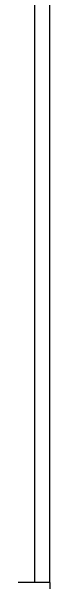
# Model space of a CAD drawing. Header units: metres. Extents: x -59 to 59, y -13 to 12.
# Drawn here: x 38.469 to 38.619, y 5.769 to 9.118 of the extents above; entities that cross this region are included whole.
import ezdxf

# ---------------------------------------------------------------- set-up
doc = ezdxf.new("R2010")
doc.units = ezdxf.units.M

msp = doc.modelspace()

# ---------------------------------------------------------------- linework, layer by layer
for p, q in [((38.5288, 11.7079), (38.5288, 5.7693)), ((38.6188, 5.7693), (38.6188, 9.3836)), ((38.5288, 5.7693), (38.4088, 5.7693)), ((38.6188, 5.7693), (38.5288, 5.7693)), ((38.6188, 5.7693), (38.6188, 5.6743))]:
    msp.add_line(p, q)

doc.saveas('drawing.dxf')
